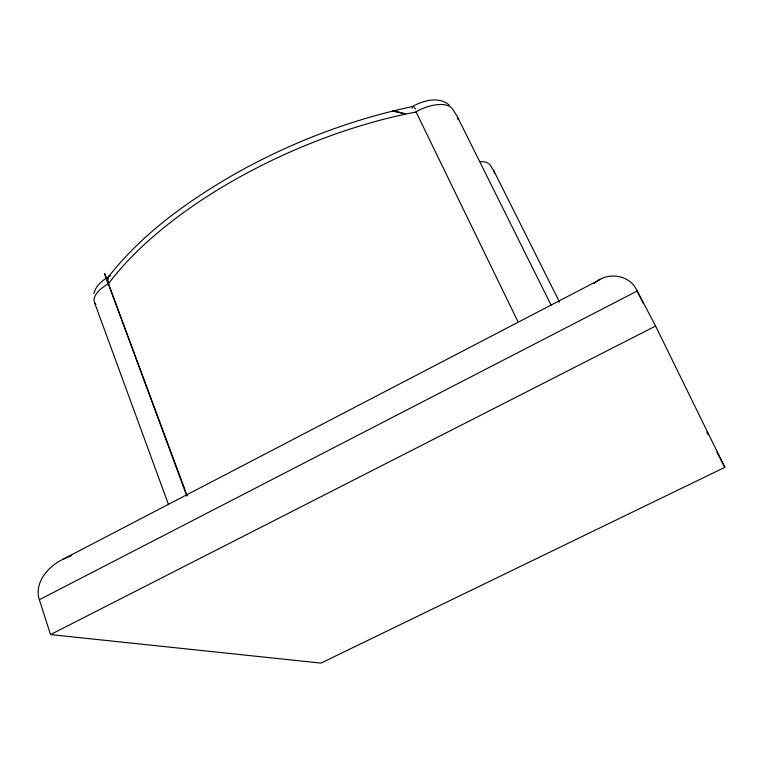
<?xml version="1.0" encoding="UTF-8"?>
<svg xmlns="http://www.w3.org/2000/svg" width="763" height="763" viewBox="0 0 763 763"><rect width="100%" height="100%" fill="white"/><g stroke="black" fill="none" stroke-linecap="round" stroke-linejoin="round"><path stroke-width="1.14" d="M93.906 293.526C95.537 286.44 101.097 281.509 106.934 277.694M107.602 277.942C141.441 234.212 187.193 201.432 234.727 174.05L235.548 173.583C290.627 142.671 350.227 119.772 412.039 106.648M594.091 283.512C606.814 271.323 630.009 274.222 637.2 291.027L655.589 326.068L724.85 467.337L320.956 663.104L50.549 634.587L39.323 599.737C33.944 582.379 48.403 566.194 63.129 559.193L599.966 279.62M413.784 105.771C424.409 100.163 439.24 96.376 449.312 105.103M39.323 599.737L637.2 291.027L643.276 303.35M50.549 634.587L655.589 326.068M63.129 559.193L70.434 556.008M70.94 555.826L71.417 555.655M559.584 302.205L493.604 170.378L490.256 165.199A28.145 12.342 -27 0 0 480.337 161.613M716.848 452.058L724.85 467.337M457.428 116.873L551.296 305.515M706.71 431.992L708.102 434.815M517.791 321.366L415.997 111.789A31.521 15.26 -27.2 0 1 452.678 109.252L456.799 115.652A31.197 14.945 -27.2 0 1 457.962 119.619M187.202 495.731L104.665 273.688L186.773 495.95M94.602 302.749L168.385 504.238M493.604 170.378A27.888 12.113 -27 0 1 494.472 173.659M108.327 283.95A280.364 123.52 -23.6 0 1 415.892 112.047M412.287 108.232A13.095 2.365 70 0 1 415.473 108.995M108.661 284.017A12.685 7.697 50 0 1 109.147 276.072M95.804 304.551A30.339 13.839 -19.1 0 1 108.031 283.95M107.688 283.76A12.389 5.131 68.1 0 1 110.377 275.758M394.347 110.778L392.63 111.131L405.391 113.935L394.347 110.778"/></g></svg>
